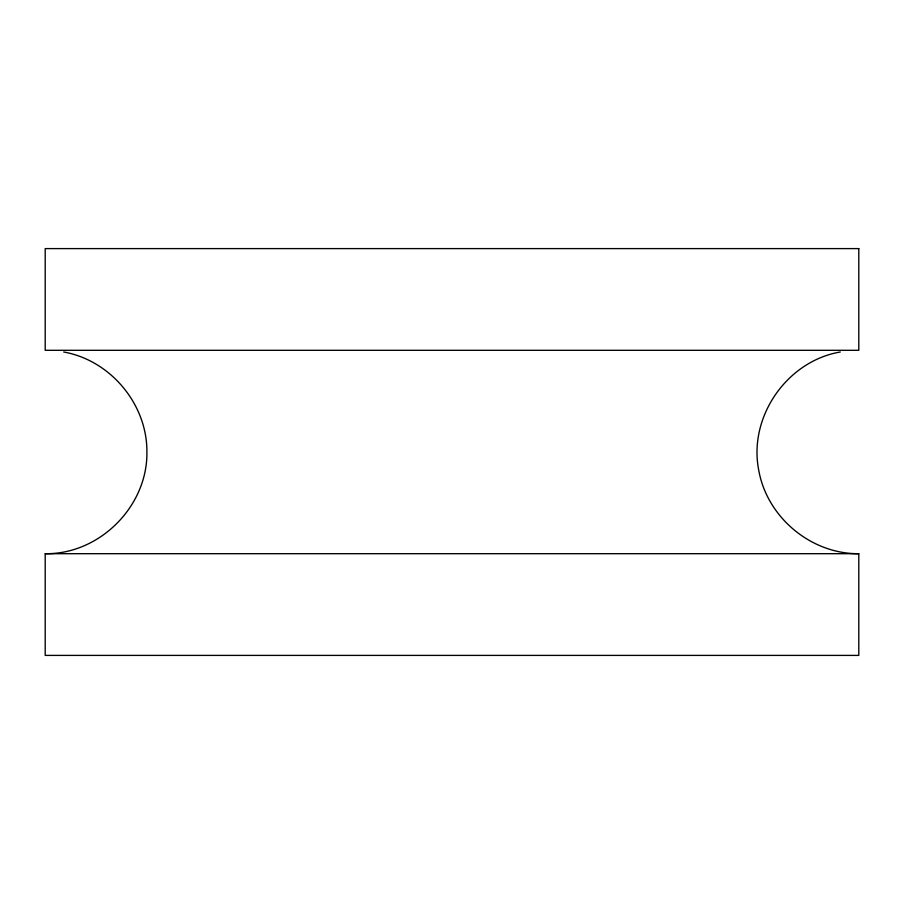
<?xml version="1.0" encoding="UTF-8"?>
<svg xmlns="http://www.w3.org/2000/svg" width="904" height="904" viewBox="0 0 904 904"><rect width="100%" height="100%" fill="white"/><g stroke="black" fill="none" stroke-linecap="round" stroke-linejoin="round"><path stroke-width="1.36" d="M840.291 351.995C786.717 361.125 748.071 417.207 758.795 470.509C767.168 517.438 811.114 554.062 858.8 553.7L858.8 655.4L45.2 655.4L45.2 553.7C99.542 554.502 147.702 506.342 146.9 452C147.262 404.314 110.638 360.368 63.709 351.995M45.2 553.7L858.8 553.7M858.8 248.6L45.2 248.6L45.2 350.3L858.8 350.3L858.8 248.6"/></g></svg>
